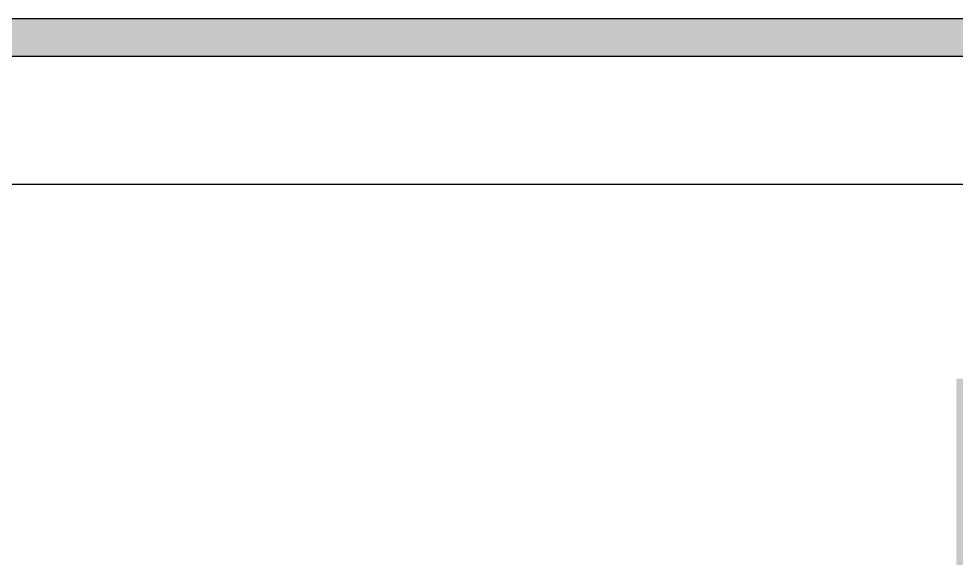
# Model space of a CAD drawing. Header units: inches. Extents: x -54880 to -186, y -132 to 853.
# Drawn here: x -23163.5 to -23091.9, y 336.4 to 377.6 of the extents above; entities that cross this region are included whole.
import ezdxf

# ---------------------------------------------------------------- set-up
doc = ezdxf.new("R2010")
doc.units = ezdxf.units.IN
doc.header["$MEASUREMENT"] = 0
for name, color, linetype, lineweight in [('A-CLNG', 13, 'Continuous', 9), ('A-ROOF', 132, 'Continuous', 9), ('S-BEAM', 12, 'Continuous', 9)]:
    doc.layers.add(name, color=color, linetype=linetype, lineweight=lineweight)

# ---------------------------------------------------------------- blocks, each defined once
blk = doc.blocks.new('columns and girder2 - one-V185-Section 13')
at = {"layer": 'S-BEAM'}
blk.add_hatch(color=256, dxfattribs=at).paths.add_polyline_path([(-23079.89, 315.379), (-23079.89, 350.096), (-23080.89, 350.096), (-23080.89, 348.101), (-23085.265, 348.101), (-23085.265, 324.161), (-23080.89, 324.161), (-23080.89, 317.586), (-23090.89, 317.586), (-23090.89, 324.161), (-23086.515, 324.161), (-23086.515, 348.101), (-23090.89, 348.101), (-23090.89, 350.096), (-23091.89, 350.096), (-23091.89, 315.379)], flags=0)

msp = doc.modelspace()

# ---------------------------------------------------------------- hatches: boundary and pattern name
at = {"layer": 'A-ROOF'}
msp.add_hatch(color=256, dxfattribs=at).paths.add_polyline_path([(-26281.39023, 374.72897), (-22778.89023, 374.72897), (-22778.89023, 377.60647), (-26287.62069, 377.60647), (-26287.62069, 374.72897), (-26282.39023, 374.72897)], flags=0)

# ---------------------------------------------------------------- linework, layer by layer
at = {"layer": 'A-CLNG', "lineweight": 25}
for p, q in [((-22791.52499, 374.72897), (-26272.64023, 374.72897)), ((-26272.64023, 364.97051), (-22791.52499, 364.97051))]:
    msp.add_line(p, q, dxfattribs=at)
at = {"layer": 'A-ROOF', "lineweight": 25}
msp.add_line((-22778.89023, 377.60647), (-26287.62069, 377.60647), dxfattribs=at)

# ---------------------------------------------------------------- block references
at = {"layer": 'S-BEAM'}
msp.add_blockref('columns and girder2 - one-V185-Section 13', (0, 0), dxfattribs=at)

doc.saveas('drawing.dxf')
